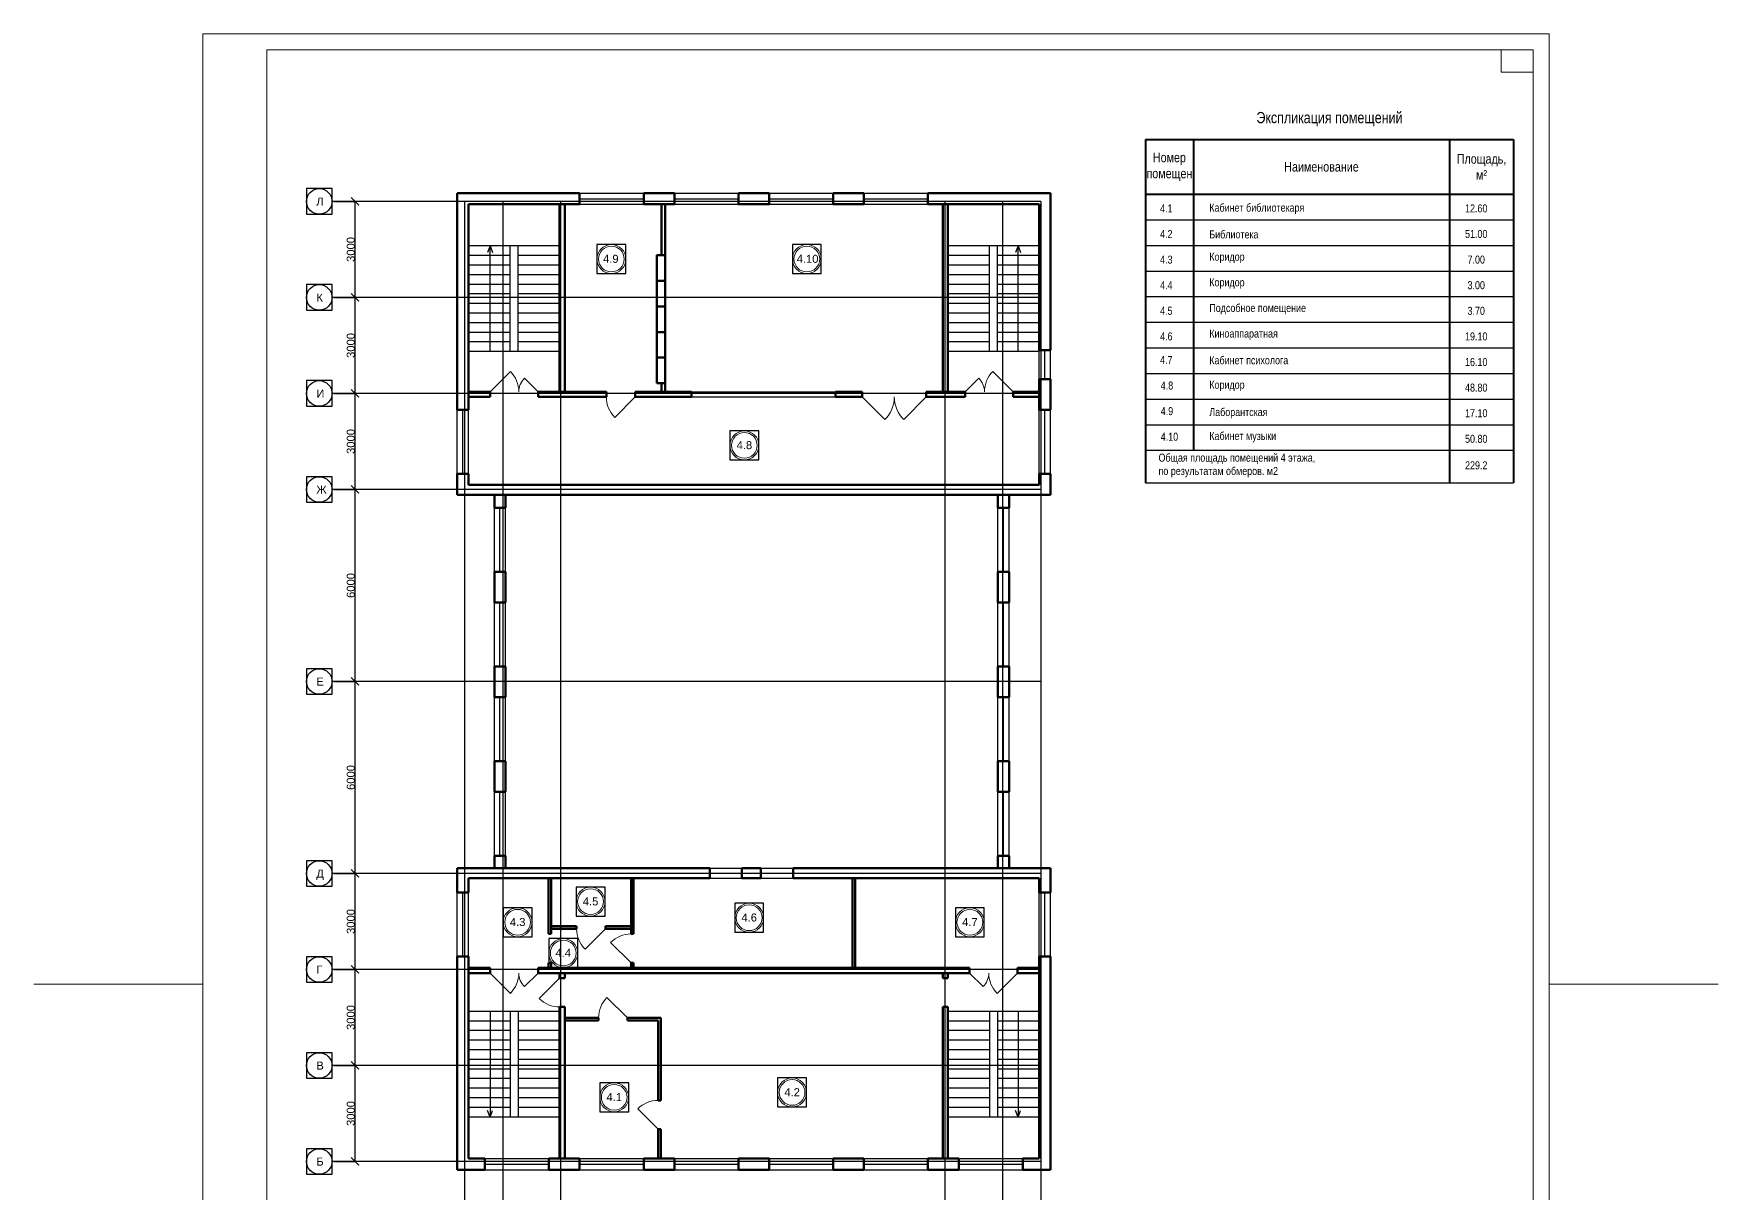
# Model space of a CAD drawing. Header units: metres. Extents: x -5 to 458, y -5 to 65.
# Drawn here: x 404.9 to 457.5, y 23.2 to 59.4 of the extents above; entities that cross this region are included whole.
import ezdxf
from ezdxf.enums import TextEntityAlignment as Align

# ---------------------------------------------------------------- set-up
doc = ezdxf.new("R2010")
doc.units = ezdxf.units.M
doc.linetypes.add('ACAD_ISO04W100', pattern=[30, 24, -3, 0, -3])
for name, color, linetype, lineweight in [('Level 50', 7, 'Continuous', 0), ('Level 63', 7, 'Continuous', 0), ('Двери', 250, 'Continuous', 5), ('Стены', 7, 'Continuous', 50)]:
    doc.layers.add(name, color=color, linetype=linetype, lineweight=lineweight)
for name, color, linetype in [('YOLO_TABLE', 1, 'Continuous'), ('Окна', 127, 'Continuous'), ('Оси', 30, 'Continuous'), ('Осн надпись', 7, 'Continuous'), ('размеры оси', 163, 'Continuous')]:
    doc.layers.add(name, color=color, linetype=linetype)
doc.styles.add('_ТАБЛИЧНЫЙ(1-100)', font='arial.ttf', dxfattribs={"width": 0.8, "height": 300})
doc.styles.add('_ТЕКСТОВЫЙ', font='arial.ttf', dxfattribs={"width": 0.8})
doc.styles.get("Standard").update_dxf_attribs({"font": 'arial.ttf'})
doc.styles.add('Style-Arial', font='arial.ttf')
doc.dimstyles.new('100', dxfattribs={"dimtxt": 0.25, "dimasz": 0.25, "dimexe": 0.0125, "dimexo": 0.0625, "dimgap": 0.0065, "dimtad": 1, "dimlfac": 1000, "dimtxsty": 'Standard', "dimblk": 'ARCHTICK', "dimcen": 0.25, "dimadec": 0, "dimazin": 0, "dimtfac": 1, "dimtmove": 0, "dimatfit": 3, "dimldrblk": 'ARCHTICK', "dimfxl": 1, "dimarcsym": 0})

# ---------------------------------------------------------------- blocks, each defined once
blk = doc.blocks.new('_ArchTick')
at = {"color": 0, "linetype": 'ByBlock', "const_width": 0.15}
blk.add_lwpolyline([(-0.5, -0.5), (0.5, 0.5)], dxfattribs=at)
blk = doc.blocks.new('*D55')
at = {"layer": 'Defpoints', "color": 0, "transparency": 16777216}
for p in [(414.231, 27.184), (414.949, 27.184), (414.231, 24.184)]:
    blk.add_point(p, dxfattribs=at)
at = {"layer": 'размеры оси', "color": 0, "lineweight": -2, "transparency": 16777216}
for p, q in [((414.293, 27.184), (414.961, 27.184)), ((414.949, 24.184), (414.949, 27.184)), ((414.293, 24.184), (414.961, 24.184))]:
    blk.add_line(p, q, dxfattribs=at)
at = {"layer": 'размеры оси', "color": 0, "lineweight": -2, "transparency": 16777216, "xscale": 0.25, "yscale": 0.25, "zscale": 0.25}
for p, rotation in [((414.949, 27.184), 90), ((414.949, 24.184), 270)]:
    blk.add_blockref('_ArchTick', p, dxfattribs=dict(at, rotation=rotation))
at = {"layer": 'размеры оси', "color": 0, "transparency": 16777216, "insert": (414.815, 25.684), "char_height": 0.25, "attachment_point": 5, "rotation": 90}
blk.add_mtext('3000', dxfattribs=at)
blk = doc.blocks.new('*D56')
at = {"layer": 'Defpoints', "color": 0, "transparency": 16777216}
for p in [(414.231, 30.184), (414.949, 30.184), (414.231, 27.184)]:
    blk.add_point(p, dxfattribs=at)
at = {"layer": 'размеры оси', "color": 0, "lineweight": -2, "transparency": 16777216}
for p, q in [((414.293, 30.184), (414.961, 30.184)), ((414.949, 27.184), (414.949, 30.184)), ((414.293, 27.184), (414.961, 27.184))]:
    blk.add_line(p, q, dxfattribs=at)
at = {"layer": 'размеры оси', "color": 0, "lineweight": -2, "transparency": 16777216, "xscale": 0.25, "yscale": 0.25, "zscale": 0.25}
for p, rotation in [((414.949, 30.184), 90), ((414.949, 27.184), 270)]:
    blk.add_blockref('_ArchTick', p, dxfattribs=dict(at, rotation=rotation))
at = {"layer": 'размеры оси', "color": 0, "transparency": 16777216, "insert": (414.815, 28.684), "char_height": 0.25, "attachment_point": 5, "rotation": 90}
blk.add_mtext('3000', dxfattribs=at)
blk = doc.blocks.new('*D57')
at = {"layer": 'Defpoints', "color": 0, "transparency": 16777216}
for p in [(414.231, 33.184), (414.949, 33.184), (414.231, 30.184)]:
    blk.add_point(p, dxfattribs=at)
at = {"layer": 'размеры оси', "color": 0, "lineweight": -2, "transparency": 16777216}
for p, q in [((414.293, 33.184), (414.961, 33.184)), ((414.949, 30.184), (414.949, 33.184)), ((414.293, 30.184), (414.961, 30.184))]:
    blk.add_line(p, q, dxfattribs=at)
at = {"layer": 'размеры оси', "color": 0, "lineweight": -2, "transparency": 16777216, "xscale": 0.25, "yscale": 0.25, "zscale": 0.25}
for p, rotation in [((414.949, 33.184), 90), ((414.949, 30.184), 270)]:
    blk.add_blockref('_ArchTick', p, dxfattribs=dict(at, rotation=rotation))
at = {"layer": 'размеры оси', "color": 0, "transparency": 16777216, "insert": (414.815, 31.684), "char_height": 0.25, "attachment_point": 5, "rotation": 90}
blk.add_mtext('3000', dxfattribs=at)
blk = doc.blocks.new('*D58')
at = {"layer": 'Defpoints', "color": 0, "transparency": 16777216}
for p in [(414.231, 39.184), (414.949, 39.184), (414.231, 33.184)]:
    blk.add_point(p, dxfattribs=at)
at = {"layer": 'размеры оси', "color": 0, "lineweight": -2, "transparency": 16777216}
for p, q in [((414.293, 39.184), (414.961, 39.184)), ((414.949, 33.184), (414.949, 39.184)), ((414.293, 33.184), (414.961, 33.184))]:
    blk.add_line(p, q, dxfattribs=at)
at = {"layer": 'размеры оси', "color": 0, "lineweight": -2, "transparency": 16777216, "xscale": 0.25, "yscale": 0.25, "zscale": 0.25}
for p, rotation in [((414.949, 39.184), 90), ((414.949, 33.184), 270)]:
    blk.add_blockref('_ArchTick', p, dxfattribs=dict(at, rotation=rotation))
at = {"layer": 'размеры оси', "color": 0, "transparency": 16777216, "insert": (414.815, 36.184), "char_height": 0.25, "attachment_point": 5, "rotation": 90}
blk.add_mtext('6000', dxfattribs=at)
blk = doc.blocks.new('*D59')
at = {"layer": 'Defpoints', "color": 0, "transparency": 16777216}
for p in [(414.231, 45.184), (414.949, 45.184), (414.231, 39.184)]:
    blk.add_point(p, dxfattribs=at)
at = {"layer": 'размеры оси', "color": 0, "lineweight": -2, "transparency": 16777216}
for p, q in [((414.293, 45.184), (414.961, 45.184)), ((414.949, 39.184), (414.949, 45.184)), ((414.293, 39.184), (414.961, 39.184))]:
    blk.add_line(p, q, dxfattribs=at)
at = {"layer": 'размеры оси', "color": 0, "lineweight": -2, "transparency": 16777216, "xscale": 0.25, "yscale": 0.25, "zscale": 0.25}
for p, rotation in [((414.949, 45.184), 90), ((414.949, 39.184), 270)]:
    blk.add_blockref('_ArchTick', p, dxfattribs=dict(at, rotation=rotation))
at = {"layer": 'размеры оси', "color": 0, "transparency": 16777216, "insert": (414.815, 42.184), "char_height": 0.25, "attachment_point": 5, "rotation": 90}
blk.add_mtext('6000', dxfattribs=at)
blk = doc.blocks.new('*D60')
at = {"layer": 'Defpoints', "color": 0, "transparency": 16777216}
for p in [(414.231, 48.184), (414.949, 48.184), (414.231, 45.184)]:
    blk.add_point(p, dxfattribs=at)
at = {"layer": 'размеры оси', "color": 0, "lineweight": -2, "transparency": 16777216}
for p, q in [((414.293, 48.184), (414.961, 48.184)), ((414.949, 45.184), (414.949, 48.184)), ((414.293, 45.184), (414.961, 45.184))]:
    blk.add_line(p, q, dxfattribs=at)
at = {"layer": 'размеры оси', "color": 0, "lineweight": -2, "transparency": 16777216, "xscale": 0.25, "yscale": 0.25, "zscale": 0.25}
for p, rotation in [((414.949, 48.184), 90), ((414.949, 45.184), 270)]:
    blk.add_blockref('_ArchTick', p, dxfattribs=dict(at, rotation=rotation))
at = {"layer": 'размеры оси', "color": 0, "transparency": 16777216, "insert": (414.815, 46.684), "char_height": 0.25, "attachment_point": 5, "rotation": 90}
blk.add_mtext('3000', dxfattribs=at)
blk = doc.blocks.new('*D61')
at = {"layer": 'Defpoints', "color": 0, "transparency": 16777216}
for p in [(414.231, 51.184), (414.949, 51.184), (414.231, 48.184)]:
    blk.add_point(p, dxfattribs=at)
at = {"layer": 'размеры оси', "color": 0, "lineweight": -2, "transparency": 16777216}
for p, q in [((414.293, 51.184), (414.961, 51.184)), ((414.949, 48.184), (414.949, 51.184)), ((414.293, 48.184), (414.961, 48.184))]:
    blk.add_line(p, q, dxfattribs=at)
at = {"layer": 'размеры оси', "color": 0, "lineweight": -2, "transparency": 16777216, "xscale": 0.25, "yscale": 0.25, "zscale": 0.25}
for p, rotation in [((414.949, 51.184), 90), ((414.949, 48.184), 270)]:
    blk.add_blockref('_ArchTick', p, dxfattribs=dict(at, rotation=rotation))
at = {"layer": 'размеры оси', "color": 0, "transparency": 16777216, "insert": (414.815, 49.684), "char_height": 0.25, "attachment_point": 5, "rotation": 90}
blk.add_mtext('3000', dxfattribs=at)
blk = doc.blocks.new('*D62')
at = {"layer": 'Defpoints', "color": 0, "transparency": 16777216}
for p in [(414.231, 54.184), (414.949, 54.184), (414.231, 51.184)]:
    blk.add_point(p, dxfattribs=at)
at = {"layer": 'размеры оси', "color": 0, "lineweight": -2, "transparency": 16777216}
for p, q in [((414.293, 54.184), (414.961, 54.184)), ((414.949, 51.184), (414.949, 54.184)), ((414.293, 51.184), (414.961, 51.184))]:
    blk.add_line(p, q, dxfattribs=at)
at = {"layer": 'размеры оси', "color": 0, "lineweight": -2, "transparency": 16777216, "xscale": 0.25, "yscale": 0.25, "zscale": 0.25}
for p, rotation in [((414.949, 54.184), 90), ((414.949, 51.184), 270)]:
    blk.add_blockref('_ArchTick', p, dxfattribs=dict(at, rotation=rotation))
at = {"layer": 'размеры оси', "color": 0, "transparency": 16777216, "insert": (414.815, 52.684), "char_height": 0.25, "attachment_point": 5, "rotation": 90}
blk.add_mtext('3000', dxfattribs=at)

msp = doc.modelspace()

# ---------------------------------------------------------------- linework, layer by layer
at = {"color": 0, "linetype": 'ByBlock', "lineweight": 40}
for p, q in [((439.638242, 56.12112), (451.138242, 56.12112)), ((439.638242, 56.12112), (439.638242, 45.392731)), ((441.138242, 56.12112), (441.138242, 46.408693)), ((449.138242, 56.12112), (449.138242, 45.392731)), ((451.138242, 56.12112), (451.138242, 45.392731)), ((439.638242, 54.408693), (451.138242, 54.408693))]:
    msp.add_line(p, q, dxfattribs=at)
at = {"color": 0, "linetype": 'ByBlock', "lineweight": -2}
for p, q in [((439.638242, 53.608693), (451.138242, 53.608693)), ((439.638242, 52.808693), (451.138242, 52.808693)), ((439.638242, 52.008693), (451.138242, 52.008693)), ((439.638242, 51.208693), (451.138242, 51.208693)), ((439.638242, 50.408693), (451.138242, 50.408693)), ((439.638242, 49.608693), (451.138242, 49.608693)), ((439.638242, 48.808693), (451.138242, 48.808693)), ((439.638242, 48.008693), (451.138242, 48.008693)), ((439.638242, 47.208693), (451.138242, 47.208693)), ((439.638242, 46.408693), (451.138242, 46.408693))]:
    msp.add_line(p, q, dxfattribs=at)
for p, q in [((421.339703, 52.793932), (418.489703, 52.793932)), ((419.166193, 52.793932), (419.088668, 52.586088)), ((419.166193, 49.493932), (419.166193, 52.793932)), ((419.166193, 52.793932), (419.243718, 52.586088)), ((419.789703, 49.493932), (419.789703, 52.793932)), ((420.039703, 49.493932), (420.039703, 52.793932)), ((436.319703, 52.793932), (433.469703, 52.793932)), ((434.769703, 49.493932), (434.769703, 52.793932)), ((435.019703, 49.493932), (435.019703, 52.793932)), ((435.659693, 52.793932), (435.582168, 52.586088)), ((435.659693, 49.493932), (435.659693, 52.793932)), ((435.659693, 52.793932), (435.737218, 52.586088)), ((419.789703, 52.493932), (418.489703, 52.493932)), ((419.789703, 52.193932), (418.489703, 52.193932)), ((421.339703, 52.493932), (420.039703, 52.493932)), ((421.339703, 52.193932), (420.039703, 52.193932)), ((434.769703, 52.493932), (433.469703, 52.493932)), ((434.769703, 52.193932), (433.469703, 52.193932)), ((436.319703, 52.493932), (435.019703, 52.493932)), ((436.319703, 52.193932), (435.019703, 52.193932)), ((419.789703, 51.893932), (418.489703, 51.893932)), ((419.789703, 51.593932), (418.489703, 51.593932)), ((421.339703, 51.893932), (420.039703, 51.893932)), ((421.339703, 51.593932), (420.039703, 51.593932)), ((434.769703, 51.893932), (433.469703, 51.893932)), ((434.769703, 51.593932), (433.469703, 51.593932)), ((436.319703, 51.893932), (435.019703, 51.893932)), ((436.319703, 51.593932), (435.019703, 51.593932)), ((419.789703, 51.293932), (418.489703, 51.293932)), ((421.339703, 51.293932), (420.039703, 51.293932)), ((434.769703, 51.293932), (433.469703, 51.293932)), ((436.319703, 51.293932), (435.019703, 51.293932)), ((419.789703, 50.993932), (418.489703, 50.993932)), ((419.789703, 50.693932), (418.489703, 50.693932)), ((421.339703, 50.993932), (420.039703, 50.993932)), ((421.339703, 50.693932), (420.039703, 50.693932)), ((434.769703, 50.993932), (433.469703, 50.993932)), ((434.769703, 50.693932), (433.469703, 50.693932)), ((436.319703, 50.993932), (435.019703, 50.993932)), ((436.319703, 50.693932), (435.019703, 50.693932)), ((419.789703, 50.393932), (418.489703, 50.393932)), ((419.789703, 50.093932), (418.489703, 50.093932)), ((421.339703, 50.393932), (420.039703, 50.393932)), ((421.339703, 50.093932), (420.039703, 50.093932)), ((434.769703, 50.393932), (433.469703, 50.393932)), ((434.769703, 50.093932), (433.469703, 50.093932)), ((436.319703, 50.393932), (435.019703, 50.393932)), ((436.319703, 50.093932), (435.019703, 50.093932)), ((419.789703, 49.793932), (418.489703, 49.793932)), ((421.339703, 49.493932), (418.489703, 49.493932)), ((421.339703, 49.793932), (420.039703, 49.793932)), ((434.769703, 49.793932), (433.469703, 49.793932)), ((436.319703, 49.493932), (433.469703, 49.493932)), ((436.319703, 49.793932), (435.019703, 49.793932)), ((421.339703, 28.873932), (418.489703, 28.873932)), ((419.789703, 28.573932), (418.489703, 28.573932)), ((419.166193, 28.873932), (419.166193, 25.573932)), ((419.789703, 28.873932), (419.789703, 25.573932)), ((420.039703, 28.873932), (420.039703, 25.573932)), ((421.339703, 28.573932), (420.039703, 28.573932)), ((436.319703, 28.873932), (433.469703, 28.873932)), ((434.769703, 28.573932), (433.469703, 28.573932)), ((434.769703, 28.873932), (434.769703, 25.573932)), ((435.019703, 28.873932), (435.019703, 25.573932)), ((436.319703, 28.573932), (435.019703, 28.573932)), ((435.659693, 28.873932), (435.659693, 25.573932)), ((419.789703, 28.273932), (418.489703, 28.273932)), ((419.789703, 27.973932), (418.489703, 27.973932)), ((421.339703, 28.273932), (420.039703, 28.273932)), ((421.339703, 27.973932), (420.039703, 27.973932)), ((434.769703, 28.273932), (433.469703, 28.273932)), ((434.769703, 27.973932), (433.469703, 27.973932)), ((436.319703, 28.273932), (435.019703, 28.273932)), ((436.319703, 27.973932), (435.019703, 27.973932)), ((419.789703, 27.673932), (418.489703, 27.673932)), ((419.789703, 27.373932), (418.489703, 27.373932)), ((421.339703, 27.673932), (420.039703, 27.673932)), ((421.339703, 27.373932), (420.039703, 27.373932)), ((434.769703, 27.673932), (433.469703, 27.673932)), ((434.769703, 27.373932), (433.469703, 27.373932)), ((436.319703, 27.673932), (435.019703, 27.673932)), ((436.319703, 27.373932), (435.019703, 27.373932)), ((419.789703, 27.073932), (418.489703, 27.073932)), ((421.339703, 27.073932), (420.039703, 27.073932)), ((434.769703, 27.073932), (433.469703, 27.073932)), ((436.319703, 27.073932), (435.019703, 27.073932)), ((419.789703, 26.773932), (418.489703, 26.773932)), ((419.789703, 26.473932), (418.489703, 26.473932)), ((421.339703, 26.773932), (420.039703, 26.773932)), ((421.339703, 26.473932), (420.039703, 26.473932)), ((434.769703, 26.773932), (433.469703, 26.773932)), ((434.769703, 26.473932), (433.469703, 26.473932)), ((436.319703, 26.773932), (435.019703, 26.773932)), ((436.319703, 26.473932), (435.019703, 26.473932)), ((419.789703, 26.173932), (418.489703, 26.173932)), ((419.789703, 25.873932), (418.489703, 25.873932)), ((421.339703, 26.173932), (420.039703, 26.173932)), ((421.339703, 25.873932), (420.039703, 25.873932)), ((434.769703, 26.173932), (433.469703, 26.173932)), ((434.769703, 25.873932), (433.469703, 25.873932)), ((436.319703, 26.173932), (435.019703, 26.173932)), ((436.319703, 25.873932), (435.019703, 25.873932)), ((421.339703, 25.573932), (418.489703, 25.573932)), ((419.166193, 25.573932), (419.088668, 25.781776)), ((419.166193, 25.573932), (419.243718, 25.781776)), ((436.319703, 25.573932), (433.469703, 25.573932)), ((435.659693, 25.573932), (435.582168, 25.781776)), ((435.659693, 25.573932), (435.737218, 25.781776))]:
    msp.add_line(p, q)
at = {"lineweight": 30}
for p, q in [((425.454107, 48.233932), (429.954107, 48.233932)), ((425.454107, 48.073932), (429.954107, 48.073932)), ((426.029257, 33.353932), (427.029257, 33.353932)), ((426.029257, 33.193932), (427.029257, 33.193932)), ((427.629257, 33.353932), (428.629257, 33.353932)), ((427.629257, 33.193932), (428.629257, 33.193932)), ((426.029257, 33.033932), (427.029257, 33.033932)), ((427.629257, 33.033932), (428.629257, 33.033932))]:
    msp.add_line(p, q, dxfattribs=at)
at = {"lineweight": 53}
for p, q in [((426.029257, 33.033932), (426.029257, 33.353932)), ((427.029257, 33.033932), (427.029257, 33.353932)), ((427.629257, 33.033932), (427.629257, 33.353932)), ((428.629257, 33.033932), (428.629257, 33.353932)), ((420.989703, 31.293932), (421.069703, 31.293932)), ((421.869703, 31.533932), (421.869703, 31.453932)), ((422.769703, 31.533932), (422.769703, 31.453932)), ((423.569703, 31.293932), (423.649703, 31.293932)), ((420.989703, 30.393932), (421.069703, 30.393932)), ((423.569703, 30.393932), (423.649703, 30.393932)), ((421.339703, 29.913932), (421.499703, 29.913932)), ((433.309703, 29.913932), (433.469703, 29.913932)), ((421.339703, 29.013932), (421.499703, 29.013932)), ((433.309703, 29.013932), (433.469703, 29.013932)), ((422.554257, 28.673932), (422.554257, 28.593932)), ((423.454257, 28.673932), (423.454257, 28.593932)), ((424.419703, 26.093932), (424.499703, 26.093932)), ((424.419703, 25.193932), (424.499703, 25.193932))]:
    msp.add_line(p, q, dxfattribs=at)
at = {"color": 40}
msp.add_line((427.629257, 33.183932), (427.029257, 33.183932), dxfattribs=at)
at = {"color": 7, "linetype": 'Continuous', "lineweight": 0}
for p, q in [((404.909552, 29.726369), (410.197039, 29.726369)), ((452.247039, 29.726369), (457.534526, 29.726369))]:
    msp.add_line(p, q, dxfattribs=at)
at = {"color": 7, "linetype": 'Continuous', "lineweight": 13}
for centre, radius in [((422.956029, 52.384347), 0.452013), ((422.956029, 52.384347), 0.402013), ((429.06222, 52.384347), 0.452013), ((429.06222, 52.384347), 0.402013), ((427.109829, 46.56127), 0.452013), ((427.109829, 46.56127), 0.402013), ((422.304413, 32.304168), 0.452013), ((422.304413, 32.304168), 0.402013), ((420.026999, 31.66067), 0.452013), ((427.260568, 31.800567), 0.452013), ((427.260568, 31.800567), 0.402013), ((434.154184, 31.659163), 0.452013), ((420.026999, 31.66067), 0.402013), ((434.154184, 31.659163), 0.402013), ((421.452605, 30.697959), 0.452013), ((421.452605, 30.697959), 0.402013), ((423.044127, 26.190012), 0.452013), ((423.044127, 26.190012), 0.402013), ((428.601158, 26.341433), 0.452013), ((428.601158, 26.341433), 0.402013)]:
    msp.add_circle(centre, radius, dxfattribs=at)
at = {"layer": 'Level 50', "color": 7, "linetype": 'Continuous', "lineweight": 13}
for p, q in [((450.747039, 58.926369), (450.747039, 58.226369)), ((450.747039, 58.226369), (451.747039, 58.226369))]:
    msp.add_line(p, q, dxfattribs=at)
at = {"layer": 'Level 63', "color": 7, "linetype": 'Continuous', "lineweight": 13}
for points in [[(410.197039, 0.026369), (452.247039, 0.026369), (452.247039, 59.426369), (410.197039, 59.426369)], [(412.197039, 0.526369), (451.747039, 0.526369), (451.747039, 58.926369), (412.197039, 58.926369)]]:
    msp.add_3dface(points, dxfattribs=at)
at = {"layer": 'YOLO_TABLE'}
for points in [[(439.638242, 45.392731), (451.138242, 45.392731), (451.138242, 56.12112), (439.638242, 56.12112)], [(413.43079, 53.783932), (414.23079, 53.783932), (414.23079, 54.583932), (413.43079, 54.583932)], [(422.504015, 51.932334), (423.408042, 51.932334), (423.408042, 52.836361), (422.504015, 52.836361)], [(428.610206, 51.932334), (429.514233, 51.932334), (429.514233, 52.836361), (428.610206, 52.836361)], [(413.43079, 50.783932), (414.23079, 50.783932), (414.23079, 51.583932), (413.43079, 51.583932)], [(413.43079, 47.783932), (414.23079, 47.783932), (414.23079, 48.583932), (413.43079, 48.583932)], [(426.657815, 46.109257), (427.561842, 46.109257), (427.561842, 47.013283), (426.657815, 47.013283)], [(413.43079, 44.783932), (414.23079, 44.783932), (414.23079, 45.583932), (413.43079, 45.583932)], [(413.43079, 38.783932), (414.23079, 38.783932), (414.23079, 39.583932), (413.43079, 39.583932)], [(413.43079, 32.783932), (414.23079, 32.783932), (414.23079, 33.583932), (413.43079, 33.583932)], [(421.8524, 31.852154), (422.756427, 31.852154), (422.756427, 32.756181), (421.8524, 32.756181)], [(419.574985, 31.208656), (420.479012, 31.208656), (420.479012, 32.112683), (419.574985, 32.112683)], [(426.808554, 31.348553), (427.712581, 31.348553), (427.712581, 32.25258), (426.808554, 32.25258)], [(433.70217, 31.20715), (434.606197, 31.20715), (434.606197, 32.111176), (433.70217, 32.111176)], [(421.000592, 30.245945), (421.904619, 30.245945), (421.904619, 31.149972), (421.000592, 31.149972)], [(413.43079, 29.783932), (414.23079, 29.783932), (414.23079, 30.583932), (413.43079, 30.583932)], [(413.43079, 26.783932), (414.23079, 26.783932), (414.23079, 27.583932), (413.43079, 27.583932)], [(422.592114, 25.737999), (423.49614, 25.737999), (423.49614, 26.642026), (422.592114, 26.642026)], [(428.149145, 25.88942), (429.053172, 25.88942), (429.053172, 26.793447), (428.149145, 26.793447)], [(413.43079, 23.783932), (414.23079, 23.783932), (414.23079, 24.583932), (413.43079, 24.583932)]]:
    msp.add_lwpolyline(points, close=True, dxfattribs=at)
at = {"layer": 'Двери'}
for p, q in [((419.164703, 48.233932), (419.801099, 48.870328)), ((420.664703, 48.233932), (420.240439, 48.658196)), ((434.009703, 48.233932), (434.433967, 48.658196)), ((435.509703, 48.233932), (434.873307, 48.870328)), ((423.699703, 48.073932), (423.063307, 47.437536)), ((430.794107, 48.073932), (431.501213, 47.366825)), ((432.794107, 48.073932), (432.087, 47.366825)), ((418.369703, 32.403932), (418.369703, 33.033932)), ((422.769703, 31.453932), (422.133307, 30.817536)), ((423.569703, 30.393932), (422.933307, 31.030328)), ((419.164703, 30.073932), (419.801099, 29.437536)), ((420.664703, 30.073932), (420.240439, 29.649668)), ((434.144703, 30.073932), (434.568967, 29.649668)), ((435.644703, 30.073932), (435.008307, 29.437536)), ((421.339703, 29.913932), (420.703307, 29.277536)), ((423.454257, 28.673932), (422.817861, 29.310328)), ((424.419703, 25.193932), (423.783307, 25.830328))]:
    msp.add_line(p, q, dxfattribs=at)
for centre, radius, start, end in [((419.164703, 48.233932), 0.9, 0, 45), ((420.664703, 48.233932), 0.6, 135, 180), ((434.009703, 48.233932), 0.6, 0, 45), ((435.509703, 48.233932), 0.9, 135, 180), ((423.699703, 48.073932), 0.9, 180, 225), ((430.794107, 48.073932), 1, 315, 0), ((432.794107, 48.073932), 1, 180, 225), ((422.769703, 31.453932), 0.9, 180, 225), ((423.569703, 30.393932), 0.9, 90, 135), ((419.164703, 30.073932), 0.9, 315, 0), ((420.664703, 30.073932), 0.6, 180, 225), ((434.144703, 30.073932), 0.6, 315, 0), ((435.644703, 30.073932), 0.9, 180, 225), ((421.339703, 29.913932), 0.9, 225, 270), ((423.454257, 28.673932), 0.9, 135, 180), ((424.419703, 25.193932), 0.9, 90, 135)]:
    msp.add_arc(centre, radius, start, end, dxfattribs=at)
at = {"layer": 'Окна'}
for p, q in [((421.964703, 54.443932), (423.964703, 54.443932)), ((421.964703, 54.268932), (423.964703, 54.268932)), ((424.924703, 54.443932), (426.924703, 54.443932)), ((424.924703, 54.268932), (426.924703, 54.268932)), ((427.884703, 54.443932), (429.884703, 54.443932)), ((427.884703, 54.268932), (429.884703, 54.268932)), ((430.844703, 54.443932), (432.844703, 54.443932)), ((430.844703, 54.268932), (432.844703, 54.268932)), ((421.964703, 54.093932), (423.964703, 54.093932)), ((424.924703, 54.093932), (426.924703, 54.093932)), ((427.884703, 54.093932), (429.884703, 54.093932)), ((430.844703, 54.093932), (432.844703, 54.093932)), ((436.319703, 48.633932), (436.319703, 49.533932)), ((436.494703, 48.633932), (436.494703, 49.533932)), ((436.669703, 48.633932), (436.669703, 49.533932)), ((418.139703, 45.673932), (418.139703, 47.673932)), ((418.314703, 45.673932), (418.314703, 47.673932)), ((418.489703, 45.673932), (418.489703, 47.673932)), ((436.319703, 45.673932), (436.319703, 47.673932)), ((436.494703, 45.673932), (436.494703, 47.673932)), ((436.669703, 45.673932), (436.669703, 47.673932)), ((419.299703, 42.613932), (419.299703, 44.613932)), ((419.474703, 42.613932), (419.474703, 44.613932)), ((419.649703, 42.613932), (419.649703, 44.613932)), ((435.029703, 42.613932), (435.029703, 44.613932)), ((435.204703, 42.613932), (435.204703, 44.613932)), ((435.379703, 42.613932), (435.379703, 44.613932)), ((419.299703, 39.653932), (419.299703, 41.653932)), ((419.474703, 39.653932), (419.474703, 41.653932)), ((419.649703, 39.653932), (419.649703, 41.653932)), ((435.029703, 39.653932), (435.029703, 41.653932)), ((435.204703, 39.653932), (435.204703, 41.653932)), ((435.379703, 39.653932), (435.379703, 41.653932)), ((419.299703, 36.693932), (419.299703, 38.693932)), ((419.474703, 36.693932), (419.474703, 38.693932)), ((419.649703, 36.693932), (419.649703, 38.693932)), ((435.029703, 36.693932), (435.029703, 38.693932)), ((435.204703, 36.693932), (435.204703, 38.693932)), ((435.379703, 36.693932), (435.379703, 38.693932)), ((419.299703, 33.733932), (419.299703, 35.733932)), ((419.474703, 33.733932), (419.474703, 35.733932)), ((419.649703, 33.733932), (419.649703, 35.733932)), ((435.029703, 33.733932), (435.029703, 35.733932)), ((435.204703, 33.733932), (435.204703, 35.733932)), ((435.379703, 33.733932), (435.379703, 35.733932)), ((418.139703, 30.593932), (418.139703, 32.593932)), ((418.314703, 30.593932), (418.314703, 32.593932)), ((418.489703, 30.593932), (418.489703, 32.593932)), ((436.319703, 30.593932), (436.319703, 32.593932)), ((436.494703, 30.593932), (436.494703, 32.593932)), ((436.669703, 30.593932), (436.669703, 32.593932)), ((419.004703, 24.273932), (421.004703, 24.273932)), ((421.964703, 24.273932), (423.964703, 24.273932)), ((424.924703, 24.273932), (426.924703, 24.273932)), ((427.884703, 24.273932), (429.884703, 24.273932)), ((430.844703, 24.273932), (432.844703, 24.273932)), ((433.804703, 24.273932), (435.804703, 24.273932)), ((419.004703, 24.098932), (421.004703, 24.098932)), ((419.004703, 23.923932), (421.004703, 23.923932)), ((421.964703, 24.098932), (423.964703, 24.098932)), ((421.964703, 23.923932), (423.964703, 23.923932)), ((424.924703, 24.098932), (426.924703, 24.098932)), ((424.924703, 23.923932), (426.924703, 23.923932)), ((427.884703, 24.098932), (429.884703, 24.098932)), ((427.884703, 23.923932), (429.884703, 23.923932)), ((430.844703, 24.098932), (432.844703, 24.098932)), ((430.844703, 23.923932), (432.844703, 23.923932)), ((433.804703, 24.098932), (435.804703, 24.098932)), ((433.804703, 23.923932), (435.804703, 23.923932))]:
    msp.add_line(p, q, dxfattribs=at)
at = {"layer": 'Оси', "linetype": 'ACAD_ISO04W100', "ltscale": 40}
for p, q in [((436.369703, 54.183932), (414.23079, 54.183932)), ((418.369703, 54.183932), (418.369703, 19.243964)), ((419.569703, 54.183932), (419.569703, 19.243964)), ((421.369703, 54.183932), (421.369703, 19.243964)), ((433.369703, 54.183932), (433.369703, 19.243964)), ((435.169703, 54.183932), (435.169703, 19.243964)), ((436.369703, 54.183932), (436.369703, 19.243964)), ((436.369703, 51.183932), (414.23079, 51.183932)), ((436.369703, 48.183932), (414.23079, 48.183932)), ((436.369703, 45.183932), (414.23079, 45.183932)), ((436.369703, 39.183932), (414.23079, 39.183932)), ((436.369703, 33.183932), (414.23079, 33.183932)), ((436.369703, 30.183932), (414.23079, 30.183932)), ((436.369703, 27.183932), (414.23079, 27.183932)), ((436.369703, 24.183932), (414.23079, 24.183932))]:
    msp.add_line(p, q, dxfattribs=at)
at = {"layer": 'Осн надпись', "ltscale": 40}
for centre in [(413.83079, 54.183932), (413.83079, 51.183932), (413.83079, 48.183932), (413.83079, 45.183932), (413.83079, 39.183932), (413.83079, 33.183932), (413.83079, 30.183932), (413.83079, 27.183932), (413.83079, 24.183932)]:
    msp.add_circle(centre, 0.4, dxfattribs=at)
at = {"layer": 'размеры оси', "color": 7, "lineweight": 30}
msp.add_line((439.638242, 45.392731), (451.138242, 45.392731), dxfattribs=at)
at = {"layer": 'Стены'}
for p, q in [((421.964703, 54.443932), (418.139703, 54.443932)), ((418.139703, 47.673932), (418.139703, 54.443932)), ((421.964703, 54.443932), (421.964703, 54.093932)), ((424.924703, 54.443932), (423.964703, 54.443932)), ((423.964703, 54.443932), (423.964703, 54.093932)), ((424.924703, 54.443932), (424.924703, 54.093932)), ((427.884703, 54.443932), (426.924703, 54.443932)), ((426.924703, 54.443932), (426.924703, 54.093932)), ((427.884703, 54.443932), (427.884703, 54.093932)), ((430.844703, 54.443932), (429.884703, 54.443932)), ((429.884703, 54.443932), (429.884703, 54.093932)), ((430.844703, 54.443932), (430.844703, 54.093932)), ((436.669703, 54.443932), (432.844703, 54.443932)), ((432.844703, 54.443932), (432.844703, 54.093932)), ((436.669703, 54.443932), (436.669703, 49.533932)), ((421.964703, 54.093932), (418.489703, 54.093932)), ((418.489703, 47.673932), (418.489703, 54.093932)), ((418.489703, 49.943932), (418.489703, 54.093932)), ((421.339703, 48.233932), (421.339703, 54.093932)), ((421.499703, 48.233932), (421.499703, 54.093932)), ((424.924703, 54.093932), (423.964703, 54.093932)), ((424.519703, 52.503932), (424.519703, 54.093932)), ((424.639703, 48.233932), (424.639703, 54.093932)), ((427.884703, 54.093932), (426.924703, 54.093932)), ((430.844703, 54.093932), (429.884703, 54.093932)), ((436.319703, 54.093932), (432.844703, 54.093932)), ((433.309703, 48.233932), (433.309703, 54.093932)), ((433.469703, 48.233932), (433.469703, 54.093932)), ((436.319703, 54.093932), (436.319703, 49.943932)), ((436.319703, 49.533932), (436.319703, 54.093932)), ((436.319703, 49.533932), (436.669703, 49.533932)), ((424.519703, 48.233932), (424.519703, 48.503932)), ((436.319703, 47.673932), (436.319703, 48.633932)), ((436.319703, 48.633932), (436.669703, 48.633932)), ((436.669703, 48.633932), (436.669703, 47.673932)), ((419.164703, 48.233932), (418.489703, 48.233932)), ((419.164703, 48.073932), (418.489703, 48.073932)), ((419.164703, 48.233932), (419.164703, 48.073932)), ((422.799703, 48.233932), (420.664703, 48.233932)), ((420.664703, 48.233932), (420.664703, 48.073932)), ((422.799703, 48.073932), (420.664703, 48.073932)), ((422.799703, 48.233932), (422.799703, 48.073932)), ((425.454107, 48.233932), (423.699703, 48.233932)), ((423.699703, 48.233932), (423.699703, 48.073932)), ((425.454107, 48.073932), (423.699703, 48.073932)), ((425.454107, 48.233932), (425.454107, 48.073932)), ((430.794107, 48.233932), (429.954107, 48.233932)), ((429.954107, 48.233932), (429.954107, 48.073932)), ((430.794107, 48.073932), (429.954107, 48.073932)), ((430.794107, 48.233932), (430.794107, 48.073932)), ((434.009703, 48.233932), (432.794107, 48.233932)), ((432.794107, 48.233932), (432.794107, 48.073932)), ((434.009703, 48.073932), (432.794107, 48.073932)), ((434.009703, 48.233932), (434.009703, 48.073932)), ((436.319703, 48.233932), (435.509703, 48.233932)), ((435.509703, 48.233932), (435.509703, 48.073932)), ((436.319703, 48.073932), (435.509703, 48.073932)), ((418.139703, 47.673932), (418.489703, 47.673932)), ((436.319703, 47.673932), (436.669703, 47.673932)), ((418.139703, 45.013932), (418.139703, 45.673932)), ((418.139703, 45.673932), (418.489703, 45.673932)), ((418.489703, 45.333932), (418.489703, 45.673932)), ((418.489703, 45.333932), (436.319703, 45.333932)), ((436.319703, 45.333932), (436.319703, 45.673932)), ((436.319703, 45.673932), (436.669703, 45.673932)), ((436.669703, 45.673932), (436.669703, 45.013932)), ((418.139703, 45.013932), (436.669703, 45.013932)), ((419.299703, 44.613932), (419.299703, 45.013932)), ((419.649703, 44.613932), (419.649703, 45.013932)), ((435.029703, 44.613932), (435.029703, 45.013932)), ((435.379703, 44.613932), (435.379703, 45.013932)), ((419.649703, 44.613932), (419.299703, 44.613932)), ((435.379703, 44.613932), (435.029703, 44.613932)), ((419.299703, 41.653932), (419.299703, 42.613932)), ((419.299703, 42.613932), (419.299703, 41.653932)), ((419.649703, 42.613932), (419.299703, 42.613932)), ((419.649703, 41.653932), (419.649703, 42.613932)), ((419.649703, 42.613932), (419.649703, 41.653932)), ((435.029703, 41.653932), (435.029703, 42.613932)), ((435.029703, 42.613932), (435.029703, 41.653932)), ((435.379703, 42.613932), (435.029703, 42.613932)), ((435.379703, 41.653932), (435.379703, 42.613932)), ((435.379703, 42.613932), (435.379703, 41.653932)), ((419.649703, 41.653932), (419.299703, 41.653932)), ((435.379703, 41.653932), (435.029703, 41.653932)), ((419.299703, 38.693932), (419.299703, 39.653932)), ((419.299703, 39.653932), (419.299703, 38.693932)), ((419.649703, 39.653932), (419.299703, 39.653932)), ((419.649703, 38.693932), (419.649703, 39.653932)), ((419.649703, 39.653932), (419.649703, 38.693932)), ((435.029703, 38.693932), (435.029703, 39.653932)), ((435.029703, 39.653932), (435.029703, 38.693932)), ((435.379703, 39.653932), (435.029703, 39.653932)), ((435.379703, 38.693932), (435.379703, 39.653932)), ((435.379703, 39.653932), (435.379703, 38.693932)), ((419.649703, 38.693932), (419.299703, 38.693932)), ((435.379703, 38.693932), (435.029703, 38.693932)), ((419.299703, 35.733932), (419.299703, 36.693932)), ((419.299703, 36.693932), (419.299703, 35.733932)), ((419.649703, 36.693932), (419.299703, 36.693932)), ((419.649703, 35.733932), (419.649703, 36.693932)), ((419.649703, 36.693932), (419.649703, 35.733932)), ((435.029703, 35.733932), (435.029703, 36.693932)), ((435.029703, 36.693932), (435.029703, 35.733932)), ((435.379703, 36.693932), (435.029703, 36.693932)), ((435.379703, 35.733932), (435.379703, 36.693932)), ((435.379703, 36.693932), (435.379703, 35.733932)), ((419.649703, 35.733932), (419.299703, 35.733932)), ((435.379703, 35.733932), (435.029703, 35.733932)), ((419.299703, 33.353932), (419.299703, 33.733932)), ((419.649703, 33.733932), (419.299703, 33.733932)), ((419.649703, 33.353932), (419.649703, 33.733932)), ((435.029703, 33.353932), (435.029703, 33.733932)), ((435.379703, 33.733932), (435.029703, 33.733932)), ((435.379703, 33.353932), (435.379703, 33.733932)), ((418.139703, 33.353932), (426.029257, 33.353932)), ((418.139703, 33.353932), (418.139703, 32.593932)), ((427.029257, 33.353932), (427.629257, 33.353932)), ((427.029257, 33.353932), (427.629257, 33.353932)), ((428.629257, 33.353932), (436.669703, 33.353932)), ((436.669703, 32.593932), (436.669703, 33.353932)), ((418.489703, 33.033932), (426.029257, 33.033932)), ((418.489703, 33.033932), (418.489703, 32.593932)), ((420.989703, 33.033932), (420.989703, 31.293932)), ((421.069703, 33.033932), (421.069703, 31.293932)), ((423.569703, 33.033932), (423.569703, 31.293932)), ((423.649703, 33.033932), (423.649703, 31.293932)), ((427.029257, 33.033932), (427.629257, 33.033932)), ((427.029257, 33.033932), (427.629257, 33.033932)), ((428.629257, 33.033932), (436.319703, 33.033932)), ((430.489703, 33.033932), (430.489703, 30.233932)), ((430.569703, 33.033932), (430.569703, 30.233932)), ((436.319703, 33.033932), (436.319703, 32.593932)), ((418.139703, 32.593932), (418.489703, 32.593932)), ((436.319703, 32.593932), (436.669703, 32.593932)), ((421.069703, 31.533932), (421.869703, 31.533932)), ((421.069703, 31.453932), (421.869703, 31.453932)), ((422.769703, 31.533932), (423.569703, 31.533932)), ((422.769703, 31.453932), (423.569703, 31.453932)), ((418.139703, 30.593932), (418.139703, 23.923932)), ((418.139703, 30.593932), (418.489703, 30.593932)), ((418.489703, 30.593932), (418.489703, 24.273932)), ((436.319703, 30.593932), (436.319703, 24.273932)), ((436.319703, 30.593932), (436.669703, 30.593932)), ((436.669703, 23.923932), (436.669703, 30.593932)), ((418.489703, 30.233932), (419.164703, 30.233932)), ((418.489703, 30.073932), (419.164703, 30.073932)), ((419.164703, 30.073932), (419.164703, 30.233932)), ((420.664703, 30.233932), (434.144703, 30.233932)), ((420.664703, 30.073932), (420.664703, 30.233932)), ((420.664703, 30.073932), (434.144703, 30.073932)), ((420.989703, 30.393932), (420.989703, 30.233932)), ((421.069703, 30.393932), (421.069703, 30.233932)), ((421.339703, 30.073932), (421.339703, 29.913932)), ((421.499703, 30.073932), (421.499703, 29.913932)), ((423.569703, 30.393932), (423.569703, 30.233932)), ((423.649703, 30.393932), (423.649703, 30.233932)), ((433.309703, 30.073932), (433.309703, 29.913932)), ((433.469703, 30.073932), (433.469703, 29.913932)), ((434.144703, 30.073932), (434.144703, 30.233932)), ((435.644703, 30.233932), (436.319703, 30.233932)), ((435.644703, 30.073932), (435.644703, 30.233932)), ((435.644703, 30.073932), (436.319703, 30.073932)), ((421.339703, 29.013932), (421.339703, 24.273932)), ((421.499703, 29.013932), (421.499703, 24.273932)), ((433.309703, 29.013932), (433.309703, 24.273932)), ((433.469703, 29.013932), (433.469703, 24.273932)), ((418.489703, 28.423932), (418.489703, 24.273932)), ((421.499703, 28.673932), (422.554257, 28.673932)), ((421.499703, 28.593932), (422.554257, 28.593932)), ((423.454257, 28.673932), (424.499703, 28.673932)), ((423.454257, 28.593932), (424.419703, 28.593932)), ((424.419703, 28.593932), (424.419703, 26.093932)), ((424.499703, 28.673932), (424.499703, 26.093932)), ((436.319703, 24.273932), (436.319703, 28.423932)), ((424.419703, 25.193932), (424.419703, 24.273932)), ((424.499703, 25.193932), (424.499703, 24.273932)), ((419.004703, 24.273932), (418.489703, 24.273932)), ((419.004703, 23.923932), (419.004703, 24.273932)), ((421.964703, 24.273932), (421.004703, 24.273932)), ((421.004703, 23.923932), (421.004703, 24.273932)), ((421.964703, 23.923932), (421.964703, 24.273932)), ((424.924703, 24.273932), (423.964703, 24.273932)), ((423.964703, 23.923932), (423.964703, 24.273932)), ((424.924703, 23.923932), (424.924703, 24.273932)), ((427.884703, 24.273932), (426.924703, 24.273932)), ((426.924703, 23.923932), (426.924703, 24.273932)), ((427.884703, 23.923932), (427.884703, 24.273932)), ((430.844703, 24.273932), (429.884703, 24.273932)), ((429.884703, 23.923932), (429.884703, 24.273932)), ((430.844703, 23.923932), (430.844703, 24.273932)), ((433.804703, 24.273932), (432.844703, 24.273932)), ((432.844703, 23.923932), (432.844703, 24.273932)), ((433.804703, 23.923932), (433.804703, 24.273932)), ((436.319703, 24.273932), (435.804703, 24.273932)), ((435.804703, 23.923932), (435.804703, 24.273932)), ((419.004703, 23.923932), (418.139703, 23.923932)), ((421.964703, 23.923932), (421.004703, 23.923932)), ((424.924703, 23.923932), (423.964703, 23.923932)), ((427.884703, 23.923932), (426.924703, 23.923932)), ((430.844703, 23.923932), (429.884703, 23.923932)), ((433.804703, 23.923932), (432.844703, 23.923932)), ((436.669703, 23.923932), (435.804703, 23.923932))]:
    msp.add_line(p, q, dxfattribs=at)
for points in [[(424.379703, 51.703932), (424.639703, 51.703932), (424.639703, 52.503932), (424.379703, 52.503932)], [(424.379703, 50.903932), (424.639703, 50.903932), (424.639703, 51.703932), (424.379703, 51.703932)], [(424.379703, 50.103932), (424.639703, 50.103932), (424.639703, 50.903932), (424.379703, 50.903932)], [(424.379703, 49.303932), (424.639703, 49.303932), (424.639703, 50.103932), (424.379703, 50.103932)], [(424.379703, 48.503932), (424.639703, 48.503932), (424.639703, 49.303932), (424.379703, 49.303932)]]:
    msp.add_3dface(points, dxfattribs=at)

# ---------------------------------------------------------------- texts
at = {"color": 7, "linetype": 'Continuous', "lineweight": 13, "style": 'Style-Arial'}
for s, p in [('4.9', (422.694865, 52.517097)), ('4.10', (428.744571, 52.517097)), ('4.8', (426.868274, 46.69402)), ('4.5', (422.062859, 32.436917)), ('4.3', (419.785444, 31.793419)), ('4.6', (427.019013, 31.933316)), ('4.7', (433.912629, 31.791913)), ('4.4', (421.21105, 30.830708)), ('4.1', (422.802572, 26.322762)), ('4.2', (428.359604, 26.474183))]:
    msp.add_text(s, height=0.25, dxfattribs=at).set_placement(p, align=Align.TOP_LEFT)
at = {"color": 0, "linetype": 'ByBlock', "lineweight": -2}
for s, insert, char_height, width, attachment_point, style in [('\\H1x;\\W0.8;Экспликация помещений', (445.388242, 56.754453), 0.35, 10.9, 5, '_ТЕКСТОВЫЙ'), ('\\H1x;\\W0.8;Номер помещен', (440.388242, 55.264906), 0.3, 1.3, 5, '_ТАБЛИЧНЫЙ(1-100)'), ('\\H1x;\\W0.8;Наименование', (445.138242, 55.264906), 0.3, 7.8, 5, '_ТАБЛИЧНЫЙ(1-100)'), ('\\H1x;\\W0.8;Площадь, м²', (450.138242, 55.264906), 0.3, 1.8, 5, '_ТАБЛИЧНЫЙ(1-100)'), ('\\H1x;\\W0.8;4.1', (440.290599, 53.965152), 0.25, 7.8, 5, '_ТАБЛИЧНЫЙ(1-100)'), ('\\H1x;\\W0.8;Кабинет библиотекаря', (441.633912, 53.952192), 0.25, 12.84589456, 4, '_ТАБЛИЧНЫЙ(1-100)'), ('\\H1x;\\W0.8;12.60', (449.972166, 53.965152), 0.25, 7.8, 5, '_ТАБЛИЧНЫЙ(1-100)'), ('\\H1x;\\W0.8;4.2', (440.290599, 53.165152), 0.25, 7.8, 5, '_ТАБЛИЧНЫЙ(1-100)'), ('\\H1x;\\W0.8;Библиотека', (441.633912, 53.152192), 0.25, 12.84589456, 4, '_ТАБЛИЧНЫЙ(1-100)'), ('\\H1x;\\W0.8;51.00', (449.972166, 53.165152), 0.25, 7.8, 5, '_ТАБЛИЧНЫЙ(1-100)'), ('\\H1x;\\W0.8;4.3', (440.290599, 52.365152), 0.25, 7.8, 5, '_ТАБЛИЧНЫЙ(1-100)'), ('\\H1x;\\W0.8;Коридор', (441.633912, 52.419009), 0.25, 12.84589456, 4, '_ТАБЛИЧНЫЙ(1-100)'), ('\\H1x;\\W0.8;7.00', (449.972166, 52.365152), 0.25, 7.8, 5, '_ТАБЛИЧНЫЙ(1-100)'), ('\\H1x;\\W0.8;4.4', (440.290599, 51.565152), 0.25, 7.8, 5, '_ТАБЛИЧНЫЙ(1-100)'), ('\\H1x;\\W0.8;Коридор', (441.633912, 51.619009), 0.25, 12.84589456, 4, '_ТАБЛИЧНЫЙ(1-100)'), ('\\H1x;\\W0.8;3.00', (449.972166, 51.565152), 0.25, 7.8, 5, '_ТАБЛИЧНЫЙ(1-100)'), ('\\H1x;\\W0.8;4.5', (440.290599, 50.765152), 0.25, 7.8, 5, '_ТАБЛИЧНЫЙ(1-100)'), ('\\H1x;\\W0.8;Подсобное помещение', (441.633912, 50.819009), 0.25, 12.84589456, 4, '_ТАБЛИЧНЫЙ(1-100)'), ('\\H1x;\\W0.8;3.70', (449.972166, 50.765152), 0.25, 7.8, 5, '_ТАБЛИЧНЫЙ(1-100)'), ('\\H1x;\\W0.8;4.6', (440.290599, 49.965152), 0.25, 7.8, 5, '_ТАБЛИЧНЫЙ(1-100)'), ('\\H1x;\\W0.8;Киноаппаратная', (441.633912, 50.019009), 0.25, 12.84589456, 4, '_ТАБЛИЧНЫЙ(1-100)'), ('\\H1x;\\W0.8;19.10', (449.972166, 49.965152), 0.25, 7.8, 5, '_ТАБЛИЧНЫЙ(1-100)'), ('\\H1x;\\W0.8;4.7', (440.290599, 49.230465), 0.25, 7.8, 5, '_ТАБЛИЧНЫЙ(1-100)'), ('\\H1x;\\W0.8;Кабинет психолога', (441.633912, 49.219009), 0.25, 12.84589456, 4, '_ТАБЛИЧНЫЙ(1-100)'), ('\\H1x;\\W0.8;16.10', (449.972166, 49.165152), 0.25, 7.8, 5, '_ТАБЛИЧНЫЙ(1-100)'), ('\\H1x;\\W0.8;4.8', (440.116521, 48.430465), 0.25, 7.8, 4, '_ТАБЛИЧНЫЙ(1-100)'), ('\\H1x;\\W0.8;Коридор', (441.633912, 48.419009), 0.25, 12.84589456, 4, '_ТАБЛИЧНЫЙ(1-100)'), ('\\H1x;\\W0.8;48.80', (449.972166, 48.365152), 0.25, 7.8, 5, '_ТАБЛИЧНЫЙ(1-100)'), ('\\H1x;\\W0.8;4.9', (440.116521, 47.630465), 0.25, 7.8, 4, '_ТАБЛИЧНЫЙ(1-100)'), ('\\H1x;\\W0.8;Лаборантская', (441.633912, 47.565152), 0.25, 12.84589456, 4, '_ТАБЛИЧНЫЙ(1-100)'), ('\\H1x;\\W0.8;17.10', (449.972166, 47.565152), 0.25, 7.8, 5, '_ТАБЛИЧНЫЙ(1-100)'), ('\\H1x;\\W0.8;4.10', (440.116521, 46.830465), 0.25, 7.8, 4, '_ТАБЛИЧНЫЙ(1-100)'), ('\\H1x;\\W0.8;Кабинет музыки', (441.633912, 46.819009), 0.25, 12.84589456, 4, '_ТАБЛИЧНЫЙ(1-100)'), ('\\H1x;\\W0.8;50.80', (449.972166, 46.765152), 0.25, 7.8, 5, '_ТАБЛИЧНЫЙ(1-100)'), ('\\H1x;\\W0.8;Общая площадь помещений 4 этажа, \\Pпо результатам обмеров. м2', (440.047584, 45.932012), 0.25, 12.84589456, 4, '_ТАБЛИЧНЫЙ(1-100)'), ('229.2', (449.972166, 45.935918), 0.25, 7.8, 5, '_ТАБЛИЧНЫЙ(1-100)')]:
    msp.add_mtext(s, dxfattribs=dict(at, insert=insert, char_height=char_height, width=width, attachment_point=attachment_point, style=style))
at = {"layer": 'Осн надпись', "ltscale": 40, "char_height": 0.25, "width": 0.25, "attachment_point": 1}
for s, insert in [('Л', (413.739357, 54.305813)), ('К', (413.739357, 51.305813)), ('И', (413.739357, 48.305813)), ('Ж', (413.739357, 45.305813)), ('Е', (413.739357, 39.305813)), ('Д', (413.739357, 33.305813)), ('Г', (413.739357, 30.305813)), ('В', (413.739357, 27.305813)), ('Б', (413.739357, 24.305813))]:
    msp.add_mtext(s, dxfattribs=dict(at, insert=insert))

# ---------------------------------------------------------------- dimensions: what is measured, and where the dimension line sits
at = {"layer": 'размеры оси'}
for base, p1, p2, picture, middle in [((414.948892, 54.183932), (414.23079, 51.183932), (414.23079, 54.183932), '*D62', (414.814664, 52.683932)), ((414.948892, 51.183932), (414.23079, 48.183932), (414.23079, 51.183932), '*D61', (414.814664, 49.683932)), ((414.948892, 48.183932), (414.23079, 45.183932), (414.23079, 48.183932), '*D60', (414.814664, 46.683932)), ((414.948892, 45.183932), (414.23079, 39.183932), (414.23079, 45.183932), '*D59', (414.814749, 42.183932)), ((414.948892, 39.183932), (414.23079, 33.183932), (414.23079, 39.183932), '*D58', (414.814749, 36.183932)), ((414.948892, 33.183932), (414.23079, 30.183932), (414.23079, 33.183932), '*D57', (414.814664, 31.683932)), ((414.948892, 30.183932), (414.23079, 27.183932), (414.23079, 30.183932), '*D56', (414.814664, 28.683932)), ((414.948892, 27.183932), (414.23079, 24.183932), (414.23079, 27.183932), '*D55', (414.814664, 25.683932))]:
    dim = msp.add_linear_dim(base=base, p1=p1, p2=p2, angle=90, dimstyle='100', override={"dimtmove": 1, "dimfxl": 0}, dxfattribs=at)
    dim.commit()
    dim.dimension.update_dxf_attribs({"geometry": picture, "text_midpoint": middle})

doc.saveas('drawing.dxf')
